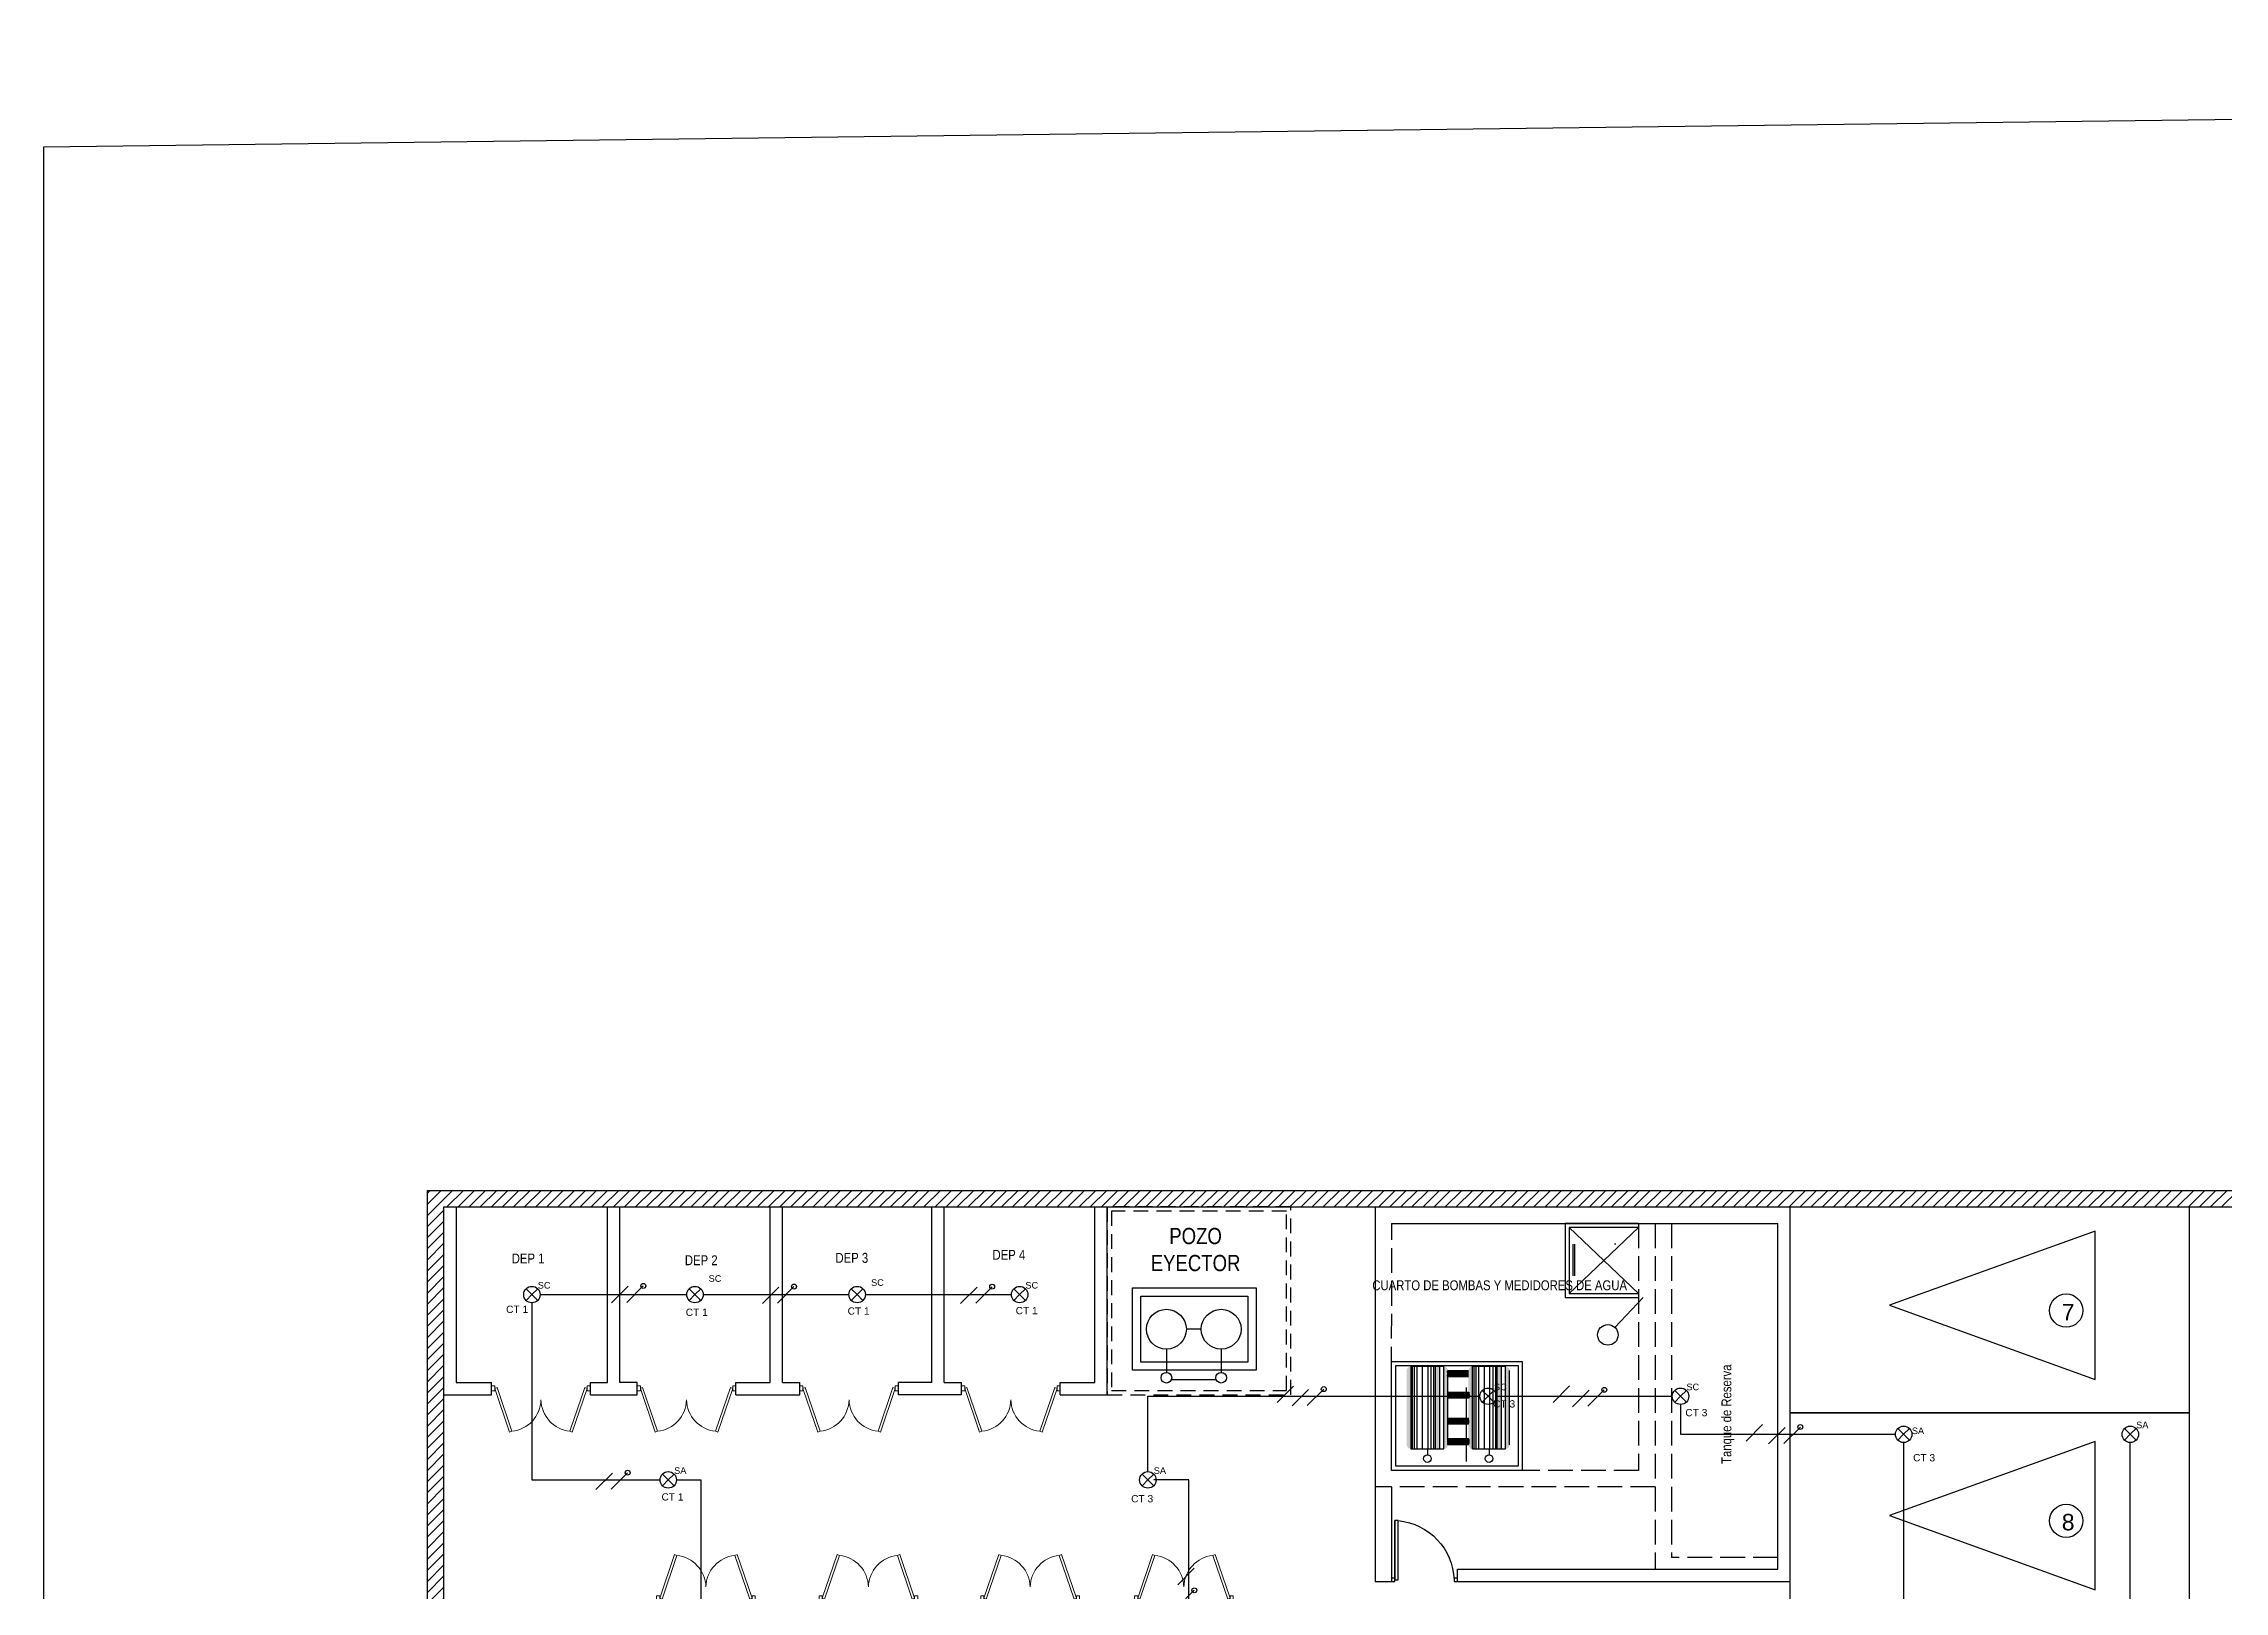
# Model space of a CAD drawing. Header units: metres. Extents: x 0 to 175, y -70 to 21.
# Drawn here: x 13.56 to 40.05, y -41.78 to -22.98 of the extents above; entities that cross this region are included whole.
import ezdxf

# ---------------------------------------------------------------- set-up
doc = ezdxf.new("R2010")
doc.units = ezdxf.units.M
doc.header["$LTSCALE"] = 0.5
doc.linetypes.add('ACAD_ISO02W100', pattern=[15, 12, -3])
for name, color, linetype in [('CUADRO', 7, 'Continuous'), ('EDIFICIO', 8, 'Continuous'), ('FASES', 7, 'Continuous'), ('LUMINARIA', 1, 'Continuous'), ('PUNTO LUMINARIA', 7, 'Continuous'), ('TABLA', 7, 'Continuous'), ('TUBERIA-TECHO-PARED', 7, 'Continuous')]:
    doc.layers.add(name, color=color, linetype=linetype)
doc.layers.add('puertas', color=34, linetype='Continuous', lineweight=9)
doc.styles.get("Standard").update_dxf_attribs({"font": 'arial.ttf'})

# ---------------------------------------------------------------- blocks, each defined once
blk = doc.blocks.new('PUERTA2')
for p, q in [((-0.1, 0.925), (-0.05, 0.925)), ((-0.1, 0.025), (-0.1, 0.925)), ((-0.05, 0.925), (-0.05, 0.025)), ((-0.05, 0.025), (-0.05, 0.925)), ((-1, 0.05), (-0.95, 0.05)), ((-1, 0), (-1, 0.05)), ((-0.95, 0), (-1, 0)), ((-0.95, 0.05), (-0.95, 0.025)), ((-0.95, 0.025), (-0.95, 0)), ((-0.05, 0.025), (-0.1, 0.025)), ((-0.05, 0.05), (0, 0.05)), ((-0.05, 0), (-0.05, 0.05)), ((0, 0), (-0.05, 0)), ((0, 0.05), (0, 0.025)), ((0, 0.025), (0, 0))]:
    blk.add_line(p, q)
blk.add_arc((-0.011, -0.011), 0.94, 95.4546, 177.8185)
blk = doc.blocks.new('pi')
at = {"layer": 'puertas'}
for p, q in [((1300.377, 1044.61), (1300.405, 1044.62)), ((1300.377, 1044.61), (1300.557, 1044.079)), ((1300.405, 1044.62), (1300.586, 1044.089)), ((1301.29, 1044.089), (1301.471, 1044.62)), ((1301.319, 1044.079), (1301.499, 1044.61)), ((1301.499, 1044.61), (1301.471, 1044.62)), ((1301.471, 1044.62), (1301.499, 1044.61)), ((1300.557, 1044.079), (1300.586, 1044.089)), ((1301.29, 1044.089), (1301.319, 1044.079))]:
    blk.add_line(p, q, dxfattribs=at)
for points in [[(1300.338, 1044.641), (1300.377, 1044.641), (1300.377, 1044.58), (1300.338, 1044.58)], [(1301.499, 1044.641), (1301.538, 1044.641), (1301.538, 1044.58), (1301.499, 1044.58)]]:
    blk.add_lwpolyline(points, close=True, dxfattribs=at)
for centre, start, end in [((1300.544, 1044.481), 276.1123, 358.675), ((1301.332, 1044.481), 181.325, 263.8877)]:
    blk.add_arc(centre, 0.394, start, end, dxfattribs=at)
blk = doc.blocks.new('Lampara')
at = {"layer": 'LUMINARIA'}
for q in [(-0.071, 0.071), (-0.071, -0.071), (0.071, 0.071), (0.071, -0.071)]:
    blk.add_line((0, 0), q, dxfattribs=at)
blk.add_circle((0, 0), 0.1, dxfattribs=at)
blk = doc.blocks.new('FASE')
at = {"layer": 'FASES', "ltscale": 0.5}
blk.add_line((-0.1, -0.1), (0.1, 0.1), dxfattribs=at)
blk = doc.blocks.new('FASE NEUTRO')
at = {"layer": 'FASES', "ltscale": 0.5}
h = blk.add_hatch(dxfattribs=at)
h.set_pattern_fill('ANGLE', color=256)
h.set_pattern_definition([(0, (0, 0), (0, 6.985), [5.08, -1.905]), (90, (0, 0), (-6.985, 4e-16), [5.08, -1.905])])
h.paths.add_polyline_path([(0.07, 0.1, 1), (0.13, 0.1, 1)])
blk.add_lwpolyline([(-0.1, -0.1), (0.1, 0.1)], dxfattribs=at)
blk.add_circle((0.1, 0.1), 0.03, dxfattribs=at)

msp = doc.modelspace()

# ---------------------------------------------------------------- hatches: boundary and pattern name
at = {"layer": 'EDIFICIO'}
h = msp.add_hatch(dxfattribs=at)
h.set_pattern_fill('ANSI31', color=252, scale=0.03, style=0)
h.set_pattern_definition([(45, (-696.89562, -1167.36029), (-0.067351921, 0.067351921), [])])
h.paths.add_polyline_path([(49.193, -36.914), (18.225, -36.914), (18.225, -39.746), (18.225, -45.182), (18.225, -59.337), (40.079, -59.337), (54.095, -59.337), (54.095, -42.268, 0.387418)])
h.paths.add_polyline_path([(49.184, -37.114, -0.386911), (53.895, -42.268), (53.895, -59.137), (40.079, -59.137), (18.425, -59.137), (18.425, -45.182), (18.425, -39.746), (18.425, -37.114)], flags=16)
at = {"layer": 'EDIFICIO', "linetype": 'ByBlock', "ltscale": 0.03}
h = msp.add_hatch(color=252, dxfattribs=at)
h.paths.add_polyline_path([(30.169, -39.053, 0.414214), (30.119, -39.103), (30.119, -39.716), (30.169, -39.716)])
h.paths.add_polyline_path([(30.169, -39.716), (30.119, -39.716), (30.119, -39.916), (30.169, -39.916)])
h.paths.add_polyline_path([(30.169, -39.916), (30.119, -39.916), (30.119, -40.003, 0.414214), (30.169, -40.053)])
h.paths.add_polyline_path([(30.469, -39.716), (30.519, -39.716), (30.519, -39.053), (30.469, -39.053)])
h.paths.add_polyline_path([(30.519, -39.716), (30.469, -39.716), (30.469, -39.916), (30.519, -39.916)])
h.paths.add_polyline_path([(30.519, -39.916), (30.469, -39.916), (30.469, -40.053), (30.519, -40.053)])
h.paths.add_polyline_path([(30.569, -39.716), (30.619, -39.716), (30.619, -39.103, 0.414214), (30.569, -39.053)])
h.paths.add_polyline_path([(30.619, -39.716), (30.569, -39.716), (30.569, -39.916), (30.619, -39.916)])
h.paths.add_polyline_path([(30.569, -40.053, 0.414214), (30.619, -40.003), (30.619, -39.916), (30.569, -39.916)])
h.paths.add_polyline_path([(30.918, -39.053, 0.414214), (30.868, -39.103), (30.868, -39.716), (30.918, -39.716)])
h.paths.add_polyline_path([(30.918, -39.716), (30.868, -39.716), (30.868, -39.916), (30.918, -39.916)])
h.paths.add_polyline_path([(30.918, -39.916), (30.868, -39.916), (30.868, -40.003, 0.414214), (30.918, -40.053)])
h.paths.add_polyline_path([(31.268, -39.053), (31.218, -39.053), (31.218, -39.716), (31.268, -39.716)])
h.paths.add_polyline_path([(31.268, -39.716), (31.218, -39.716), (31.218, -39.916), (31.268, -39.916)])
h.paths.add_polyline_path([(31.268, -39.916), (31.218, -39.916), (31.218, -40.053), (31.268, -40.053)])
h.paths.add_polyline_path([(31.368, -39.103, 0.414214), (31.318, -39.053), (31.318, -39.716), (31.368, -39.716)])
h.paths.add_polyline_path([(31.368, -39.716), (31.318, -39.716), (31.318, -39.916), (31.368, -39.916)])
h.paths.add_polyline_path([(31.368, -39.916), (31.318, -39.916), (31.318, -40.053, 0.414214), (31.368, -40.003)])

# ---------------------------------------------------------------- linework, layer by layer
at = {"layer": 'CUADRO'}
msp.add_lwpolyline([(13.564, -69.781), (113.57, -68.523), (113.57, -22.983), (13.564, -24.24)], close=True, dxfattribs=at)
at = {"layer": 'EDIFICIO', "color": 252}
for p, q in [((18.575, -37.114), (18.575, -39.245)), ((20.413, -39.245), (20.413, -37.114)), ((20.563, -39.245), (20.563, -37.114)), ((22.387, -39.245), (22.387, -37.114)), ((22.537, -39.245), (22.537, -37.114)), ((24.351, -39.245), (24.351, -37.114)), ((24.501, -39.245), (24.501, -37.114)), ((26.332, -39.245), (26.332, -37.115)), ((26.482, -39.395), (26.482, -37.115)), ((29.736, -37.114), (29.735, -41.664)), ((29.735, -37.114), (34.777, -37.114)), ((29.935, -37.314), (34.627, -37.314)), ((34.627, -41.514), (34.627, -37.314)), ((34.777, -41.664), (34.777, -37.114)), ((18.425, -39.395), (19.004, -39.395)), ((18.575, -39.245), (19.004, -39.245)), ((19.004, -39.395), (19.004, -39.245)), ((20.204, -39.245), (20.413, -39.245)), ((20.204, -39.395), (20.204, -39.245)), ((20.204, -39.395), (20.772, -39.395)), ((20.772, -39.245), (20.563, -39.245)), ((20.772, -39.395), (20.772, -39.245)), ((21.972, -39.245), (22.387, -39.245)), ((21.972, -39.395), (21.972, -39.245)), ((21.972, -39.395), (22.746, -39.395)), ((22.537, -39.245), (22.746, -39.245)), ((22.746, -39.395), (22.746, -39.245)), ((24.351, -39.245), (23.946, -39.245)), ((23.946, -39.395), (23.946, -39.245)), ((24.711, -39.395), (23.946, -39.395)), ((24.501, -39.245), (24.711, -39.245)), ((24.711, -39.395), (24.711, -39.245)), ((25.911, -39.245), (26.332, -39.245)), ((25.911, -39.395), (25.911, -39.245)), ((25.911, -39.395), (26.482, -39.395)), ((29.934, -40.514), (29.934, -41.664)), ((30.734, -41.514), (34.627, -41.514)), ((30.734, -41.664), (30.734, -41.514)), ((29.735, -41.664), (29.934, -41.664)), ((30.734, -41.664), (34.777, -41.664))]:
    msp.add_line(p, q, dxfattribs=at)
at = {"layer": 'EDIFICIO', "color": 252, "linetype": 'ACAD_ISO02W100', "ltscale": 0.03}
msp.add_line((26.532, -37.165), (26.532, -39.345), dxfattribs=at)
at = {"layer": 'EDIFICIO', "color": 252, "linetype": 'ACAD_ISO02W100', "ltscale": 0.05}
for p, q in [((29.935, -40.314), (29.936, -37.314)), ((29.935, -37.314), (32.935, -37.314)), ((32.935, -37.314), (32.935, -40.314)), ((33.135, -37.314), (33.135, -41.514)), ((33.335, -37.314), (33.335, -41.373)), ((33.135, -40.514), (29.735, -40.514)), ((32.935, -40.314), (29.935, -40.314)), ((34.627, -41.373), (33.335, -41.373))]:
    msp.add_line(p, q, dxfattribs=at)
at = {"layer": 'EDIFICIO', "color": 252, "linetype": 'ByBlock'}
for p, q in [((32.935, -37.314), (32.043, -37.314)), ((32.043, -37.314), (32.043, -38.215)), ((32.935, -37.364), (32.093, -37.364)), ((32.093, -37.364), (32.093, -38.165)), ((32.935, -37.364), (32.093, -38.165)), ((32.093, -37.364), (32.935, -38.165)), ((32.14, -37.953), (32.14, -37.567)), ((32.157, -37.567), (32.157, -37.953)), ((32.657, -37.567), (32.64, -37.567)), ((32.043, -38.215), (32.935, -38.215)), ((32.093, -38.165), (32.935, -38.165)), ((32.989, -38.215), (32.647, -38.578)), ((30.188, -40.053), (30.188, -39.053)), ((30.211, -40.053), (30.211, -39.053)), ((30.245, -40.053), (30.245, -39.053)), ((30.311, -40.053), (30.311, -39.053)), ((30.377, -40.053), (30.377, -39.053)), ((30.417, -40.053), (30.417, -39.053)), ((30.449, -40.053), (30.449, -39.053)), ((30.868, -39.116), (30.606, -39.116)), ((30.868, -39.168), (30.606, -39.168)), ((30.868, -39.111), (30.615, -39.111)), ((30.868, -39.172), (30.615, -39.172)), ((30.868, -39.123), (30.616, -39.123)), ((30.868, -39.135), (30.617, -39.135)), ((30.868, -39.149), (30.617, -39.149)), ((30.868, -39.162), (30.617, -39.162)), ((30.868, -39.107), (30.619, -39.107)), ((30.868, -39.177), (30.619, -39.177)), ((30.939, -40.053), (30.939, -39.053)), ((30.963, -40.053), (30.963, -39.053)), ((30.996, -40.053), (30.996, -39.053)), ((31.063, -40.053), (31.063, -39.053)), ((31.128, -40.053), (31.128, -39.053)), ((31.168, -40.053), (31.168, -39.053)), ((31.201, -40.053), (31.201, -39.053)), ((30.868, -39.369), (30.619, -39.369)), ((30.881, -39.373), (30.619, -39.373)), ((30.872, -39.378), (30.619, -39.378)), ((30.882, -39.385), (30.619, -39.385)), ((30.883, -39.397), (30.619, -39.397)), ((30.883, -39.411), (30.619, -39.411)), ((30.884, -39.424), (30.619, -39.424)), ((30.872, -39.43), (30.619, -39.43)), ((30.881, -39.434), (30.619, -39.434)), ((30.868, -39.439), (30.619, -39.439)), ((30.868, -39.693), (30.614, -39.693)), ((30.868, -39.683), (30.619, -39.683)), ((30.873, -39.688), (30.619, -39.688)), ((30.874, -39.7), (30.619, -39.7)), ((30.875, -39.712), (30.619, -39.712)), ((30.875, -39.726), (30.619, -39.726)), ((30.868, -39.745), (30.614, -39.745)), ((30.875, -39.738), (30.619, -39.738)), ((30.873, -39.749), (30.619, -39.749)), ((30.868, -39.753), (30.619, -39.753)), ((30.868, -39.933), (30.619, -39.933)), ((30.878, -39.937), (30.619, -39.937)), ((30.868, -39.942), (30.619, -39.942)), ((30.879, -39.949), (30.619, -39.949)), ((30.88, -39.961), (30.619, -39.961)), ((30.88, -39.975), (30.619, -39.975)), ((30.88, -39.987), (30.619, -39.987)), ((30.369, -40.053), (30.369, -40.126)), ((30.868, -39.994), (30.619, -39.994)), ((30.878, -39.998), (30.619, -39.998)), ((30.868, -40.003), (30.619, -40.003)), ((30.868, -40.003), (30.619, -40.003)), ((31.118, -40.053), (31.118, -40.126))]:
    msp.add_line(p, q, dxfattribs=at)
at = {"layer": 'EDIFICIO', "color": 252, "ltscale": 0.001}
for p, q in [((26.788, -39.099), (26.788, -38.099)), ((26.788, -38.099), (28.288, -38.099)), ((28.288, -38.099), (28.288, -39.099)), ((26.888, -38.999), (26.888, -38.199)), ((26.888, -38.199), (28.188, -38.199)), ((28.188, -38.199), (28.188, -38.999)), ((27.623, -38.6), (27.442, -38.6)), ((27.2, -38.842), (27.2, -39.125)), ((27.865, -38.842), (27.865, -39.125)), ((28.288, -39.099), (26.788, -39.099)), ((28.188, -38.999), (26.888, -38.999))]:
    msp.add_line(p, q, dxfattribs=at)
at = {"layer": 'EDIFICIO', "color": 252, "linetype": 'ByBlock', "ltscale": 0.03}
for p, q in [((30.169, -39.053), (30.169, -40.053)), ((30.569, -39.053), (30.169, -39.053)), ((30.469, -40.053), (30.469, -39.053)), ((30.519, -40.053), (30.519, -39.053)), ((30.569, -40.053), (30.569, -39.053)), ((30.619, -40.003), (30.619, -39.103)), ((30.918, -40.053), (30.918, -39.053)), ((31.318, -39.053), (30.918, -39.053)), ((31.218, -40.053), (31.218, -39.053)), ((31.268, -40.053), (31.268, -39.053)), ((31.318, -40.053), (31.318, -39.053)), ((31.368, -40.003), (31.368, -39.103)), ((30.839, -39.306), (30.839, -40.206)), ((30.169, -40.053), (30.569, -40.053)), ((30.918, -40.053), (31.318, -40.053))]:
    msp.add_line(p, q, dxfattribs=at)
at = {"layer": 'EDIFICIO', "color": 252, "ltscale": 6}
msp.add_line((27.261, -39.209), (27.803, -39.209), dxfattribs=at)
at = {"layer": 'EDIFICIO', "color": 252}
msp.add_lwpolyline([(54.095, -42.268), (54.095, -59.337), (40.079, -59.337), (18.225, -59.337), (18.225, -45.182), (18.225, -39.746), (18.225, -36.914), (49.193, -36.914, -0.387418), (54.095, -42.268)], format="xyb", dxfattribs=at)
msp.add_lwpolyline([(54.095, -42.268), (54.095, -59.337), (40.079, -59.337), (18.225, -59.337), (18.225, -45.182), (18.225, -39.746), (18.225, -36.914), (49.193, -36.914, -0.387418), (54.095, -42.268)], format="xyb", dxfattribs=at)
msp.add_lwpolyline([(54.095, -42.268), (54.095, -59.337), (40.079, -59.337), (18.225, -59.337), (18.225, -45.182), (18.225, -39.746), (18.225, -36.914), (49.193, -36.914, -0.387418), (54.095, -42.268)], format="xyb", dxfattribs=at)
msp.add_lwpolyline([(53.895, -42.268), (53.895, -59.137), (40.079, -59.137), (18.425, -59.137), (18.425, -45.182), (18.425, -39.746), (18.425, -37.114), (49.184, -37.114, -0.386911)], format="xyb", close=True, dxfattribs=at)
at = {"layer": 'EDIFICIO', "color": 252, "linetype": 'ACAD_ISO02W100', "ltscale": 0.03}
for points in [[(26.482, -37.115), (26.482, -39.395), (28.71, -39.395), (28.71, -37.115)], [(26.532, -37.165), (26.532, -39.345), (28.66, -39.345), (28.66, -37.165)]]:
    msp.add_lwpolyline(points, close=True, dxfattribs=at)
at = {"layer": 'EDIFICIO', "color": 252}
for points in [[(34.777, -39.614), (34.777, -37.114), (39.62, -37.114), (39.62, -39.614)], [(35.98, -38.309), (38.48, -39.209), (38.48, -37.409)], [(34.777, -42.114), (34.777, -39.614), (39.62, -39.614), (39.62, -42.114)], [(35.98, -40.864), (38.48, -41.764), (38.48, -39.964)]]:
    msp.add_lwpolyline(points, close=True, dxfattribs=at)
at = {"layer": 'EDIFICIO', "color": 252, "linetype": 'ByBlock'}
for points in [[(31.522, -38.992), (31.522, -40.314), (29.935, -40.314), (29.935, -38.992)], [(31.472, -39.042), (31.472, -40.264), (29.985, -40.264), (29.985, -39.042)]]:
    msp.add_lwpolyline(points, close=True, dxfattribs=at)
at = {"layer": 'EDIFICIO', "color": 252, "ltscale": 0.001}
for centre, radius in [((27.2, -38.6), 0.242), ((27.865, -38.6), 0.242), ((27.2, -39.189), 0.0647), ((27.865, -39.189), 0.0647)]:
    msp.add_circle(centre, radius, dxfattribs=at)
at = {"layer": 'EDIFICIO', "color": 252}
for centre in [(38.128, -38.373), (38.128, -40.927)]:
    msp.add_circle(centre, 0.202, dxfattribs=at)
at = {"layer": 'EDIFICIO', "color": 252, "linetype": 'ByBlock'}
for centre, radius in [((32.561, -38.669), 0.125), ((30.369, -40.172), 0.0456), ((31.118, -40.172), 0.0456)]:
    msp.add_circle(centre, radius, dxfattribs=at)
at = {"layer": 'PUNTO LUMINARIA'}
for p in [(19.494, -38.179, 2.87), (21.474, -38.179), (23.444, -38.179, 2.87), (25.417, -38.179, 3), (31.107, -39.414, 3), (33.444, -39.414, 3), (36.153, -39.876, 2.924), (38.906, -39.876, 2.924), (21.15, -40.43, 2.924), (26.975, -40.43, 2.924)]:
    msp.add_point(p, dxfattribs=at)
at = {"layer": 'TUBERIA-TECHO-PARED', "ltscale": 0.5}
for p, q in [((19.594, -38.179, 2.87), (21.374, -38.179)), ((21.574, -38.179), (23.344, -38.179, 2.87)), ((23.544, -38.179, 2.87), (25.317, -38.179, 3))]:
    msp.add_line(p, q, dxfattribs=at)
for points, elevation in [([(19.494, -38.279), (19.494, -40.43), (21.05, -40.43)], 2.87), ([(26.975, -40.33), (26.975, -39.414), (31.007, -39.414)], 2.924), ([(31.207, -39.414), (33.344, -39.414)], 3), ([(33.444, -39.514), (33.444, -39.876), (36.053, -39.876)], 3), ([(36.153, -39.976), (36.153, -45.301)], 2.924), ([(38.906, -45.301), (38.906, -39.976)], 2.924), ([(21.25, -40.43), (21.546, -40.43), (21.546, -42.843)], 2.924)]:
    msp.add_lwpolyline(points, dxfattribs=dict(at, elevation=elevation))
msp.add_lwpolyline([(27.471, -42.842), (27.471, -40.43), (27.046, -40.43)], dxfattribs=at)

# ---------------------------------------------------------------- block references
at = {"layer": 'EDIFICIO', "color": 252}
for p in [(-1281.334, -1083.929), (-1279.566, -1083.929), (-1277.592, -1083.929), (-1275.627, -1083.929)]:
    msp.add_blockref('pi', p, dxfattribs=at)
at = {"layer": 'EDIFICIO', "color": 252, "xscale": -0.7999999999997272, "yscale": 0.7999999999999545, "zscale": 0.8000000000000628}
msp.add_blockref('PUERTA2', (29.934, -41.664), dxfattribs=at)
at = {"layer": 'EDIFICIO', "color": 252, "xscale": -1, "rotation": 180}
for p in [(-1279.331, 1002.742), (-1277.357, 1002.742), (-1275.393, 1002.742), (-1273.526, 1002.742)]:
    msp.add_blockref('pi', p, dxfattribs=at)
at = {"layer": 'FASES', "ltscale": 0.5}
for name, p in [('FASE', (20.562, -38.178)), ('FASE NEUTRO', (20.747, -38.174)), ('FASE', (22.393, -38.187)), ('FASE NEUTRO', (22.577, -38.182)), ('FASE', (24.8, -38.188)), ('FASE NEUTRO', (24.984, -38.183)), ('FASE', (28.645, -39.39)), ('FASE', (28.827, -39.432)), ('FASE NEUTRO', (29.011, -39.427)), ('FASE', (31.997, -39.389)), ('FASE', (32.233, -39.441)), ('FASE NEUTRO', (32.418, -39.436)), ('FASE', (34.341, -39.858)), ('FASE', (34.614, -39.893)), ('FASE NEUTRO', (34.799, -39.888)), ('FASE', (20.372, -40.448, 2.87)), ('FASE NEUTRO', (20.557, -40.443, 2.87)), ('FASE', (27.439, -41.603)), ('FASE NEUTRO', (27.439, -41.871, 2.51))]:
    msp.add_blockref(name, p, dxfattribs=at)
at = {"layer": 'LUMINARIA'}
for p in [(19.494, -38.179, 2.87), (21.474, -38.179), (23.444, -38.179, 2.87), (25.417, -38.179, 3), (31.107, -39.414, 3), (33.444, -39.414, 3), (36.153, -39.876, 2.924), (38.906, -39.876, 2.924), (21.15, -40.43, 2.924), (26.975, -40.43, 2.924)]:
    msp.add_blockref('Lampara', p, dxfattribs=at)

# ---------------------------------------------------------------- texts
at = {"layer": 'EDIFICIO', "color": 252}
for s, insert, char_height, width, attachment_point in [('{\\fArial Narrow|b0|i0|c0|p34;\\H1.64x;POZO EYECTOR} ', (27.554, -37.633), 0.12, 0.86959, 5), ('{\\fArial Narrow|b0|i0|c0|p34;DEP 1}', (19.249, -37.68), 0.12, 0.7472, 1), ('{\\fArial Narrow|b0|i0|c0|p34;DEP 2}', (21.352, -37.702), 0.12, 0.62053, 1), ('{\\fArial Narrow|b0|i0|c0|p34;DEP 3}', (23.181, -37.673), 0.12, 0.63889, 1), ('{\\fArial Narrow|b0|i0|c0|p34;DEP 4}', (25.088, -37.636), 0.12, 0.6166, 1), ('{\\fArial Narrow|b0|i0|c0|p34;CUARTO DE BOMBAS Y MEDIDORES DE AGUA}', (31.247, -38.067), 0.12, 3.32713, 5), ('7', (38.074, -38.492), 0.2, 0.14894, 7), ('8', (38.074, -41.046), 0.2, 0.14894, 7)]:
    msp.add_mtext(s, dxfattribs=dict(at, insert=insert, char_height=char_height, width=width, attachment_point=attachment_point))
at = {"layer": 'EDIFICIO', "color": 252, "insert": (34.019, -39.632), "char_height": 0.12, "width": 2.86051, "attachment_point": 5, "rotation": 90}
msp.add_mtext('{\\fArial Narrow|b0|i0|c0|p34;Tanque de Reserva}', dxfattribs=at)
at = {"layer": 'LUMINARIA'}
for s, p in [('CT 1', (19.181, -38.402)), ('CT 1', (21.362, -38.438)), ('CT 1', (23.328, -38.423)), ('CT 1', (25.369, -38.418)), ('CT 3', (31.168, -39.551)), ('CT 3', (33.502, -39.657)), ('CT 3', (36.268, -40.205)), ('CT 1', (21.068, -40.681)), ('CT 3', (26.772, -40.703))]:
    msp.add_text(s, height=0.0884, dxfattribs=at).set_placement(p)
at = {"layer": 'TABLA', "ltscale": 0.5, "char_height": 0.08, "attachment_point": 1}
for s, insert in [('SC', (19.565, -38.026, 8.794)), ('SC', (21.64, -37.944, 5.924)), ('SC', (23.613, -37.993, 5.924)), ('SC', (25.487, -38.026, 5.924)), ('SC', (31.178, -39.261, 5.924)), ('SC', (33.515, -39.261, 5.924)), ('SA', (38.977, -39.723, 2.924)), ('SA', (36.253, -39.794, 2.924)), ('SA', (21.221, -40.277, 2.924)), ('SA', (27.046, -40.277, 2.924))]:
    msp.add_mtext_dynamic_manual_height_columns(s, width=0.13475, gutter_width=12.5, heights=[0], dxfattribs=dict(at, insert=insert))

doc.saveas('drawing.dxf')
